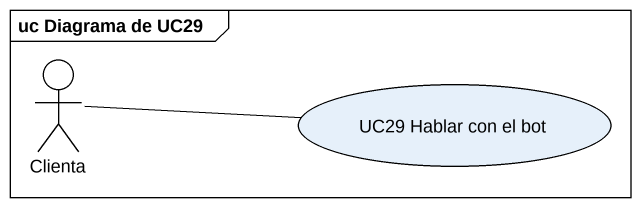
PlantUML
@startuml
mainframe uc Diagrama de UC29
actor Clienta
usecase "UC29 Hablar con el bot" as UC29_Hablar_con_el_bot
Clienta -right- UC29_Hablar_con_el_bot
@enduml
